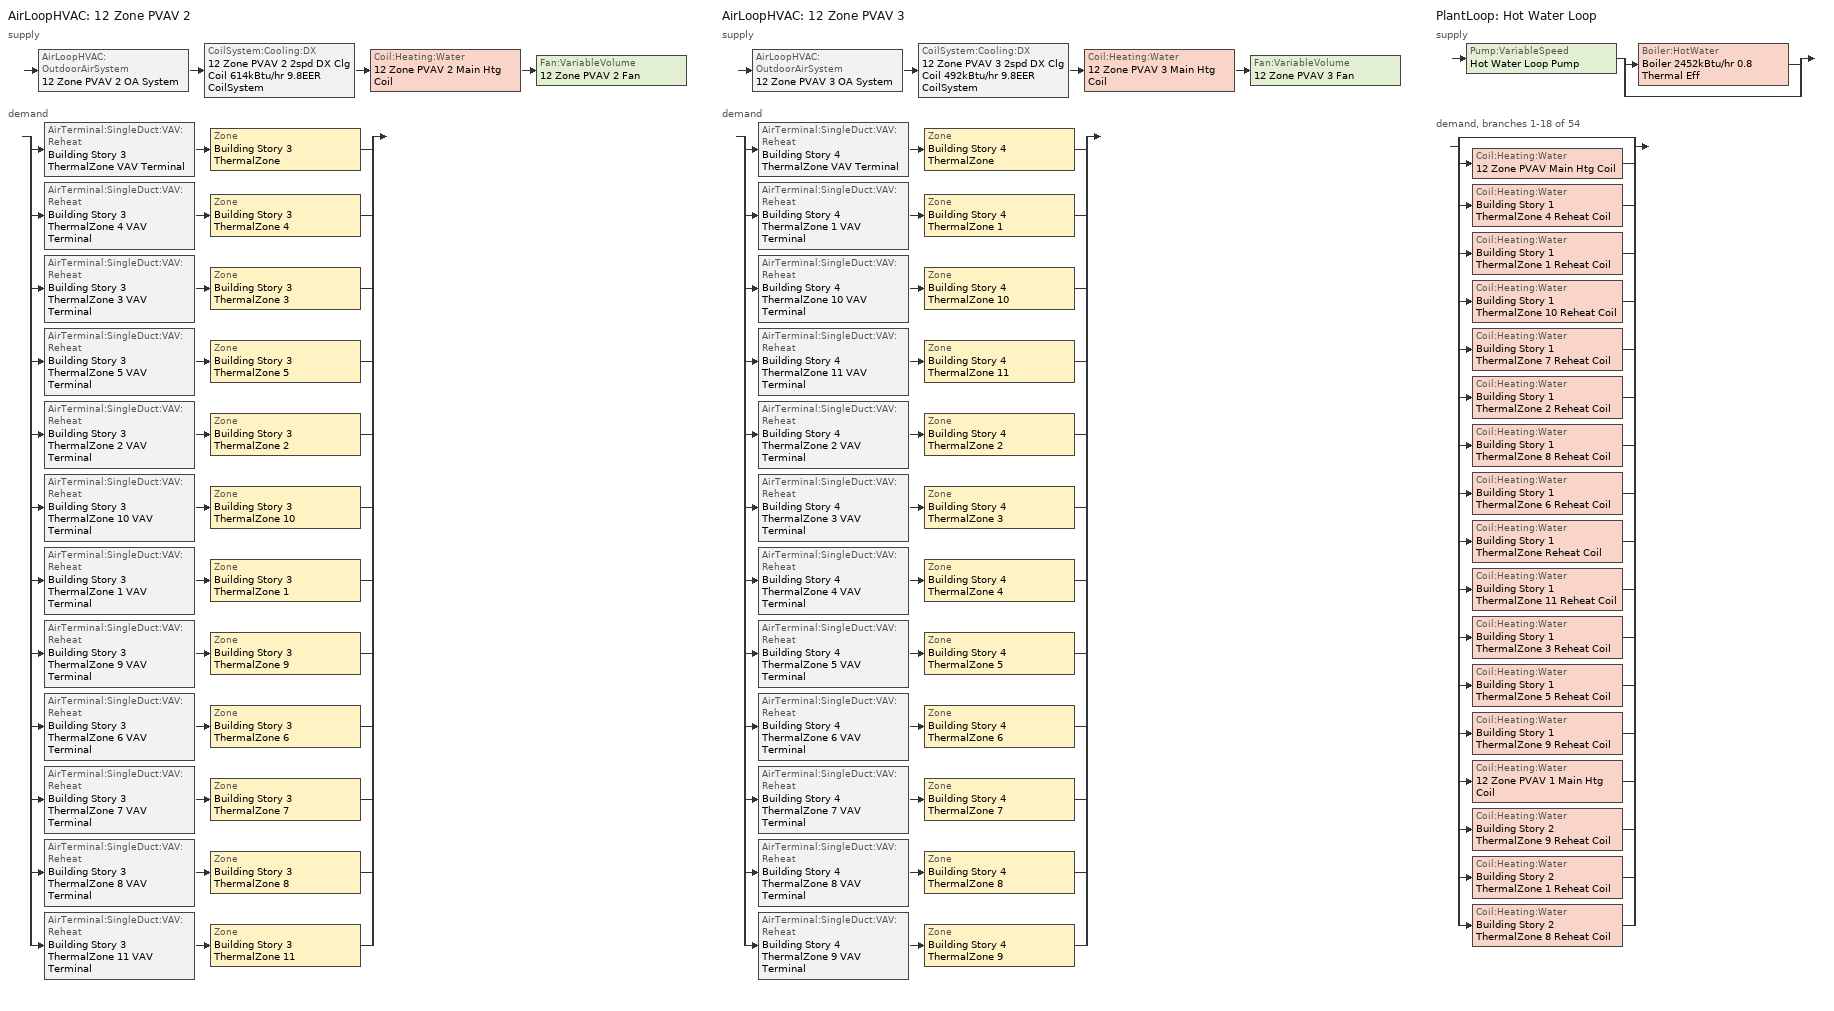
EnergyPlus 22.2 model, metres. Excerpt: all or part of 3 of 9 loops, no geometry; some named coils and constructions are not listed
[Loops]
AirLoopHVAC '12 Zone PVAV 2'
 supply: AirLoopHVAC:OutdoorAirSystem '12 Zone PVAV 2 OA System' > CoilSystem:Cooling:DX '12 Zone PVAV 2 2spd DX Clg Coil 614kBtu/hr 9.8EER CoilSystem' > Coil:Heating:Water '12 Zone PVAV 2 Main Htg Coil' > Fan:VariableVolume '12 Zone PVAV 2 Fan'
 demand: split
  | AirTerminal:SingleDuct:VAV:Reheat 'Building Story 3 ThermalZone VAV Terminal' > Zone 'Building Story 3 ThermalZone'
  | AirTerminal:SingleDuct:VAV:Reheat 'Building Story 3 ThermalZone 4 VAV Terminal' > Zone 'Building Story 3 ThermalZone 4'
  | AirTerminal:SingleDuct:VAV:Reheat 'Building Story 3 ThermalZone 3 VAV Terminal' > Zone 'Building Story 3 ThermalZone 3'
  | AirTerminal:SingleDuct:VAV:Reheat 'Building Story 3 ThermalZone 5 VAV Terminal' > Zone 'Building Story 3 ThermalZone 5'
  | AirTerminal:SingleDuct:VAV:Reheat 'Building Story 3 ThermalZone 2 VAV Terminal' > Zone 'Building Story 3 ThermalZone 2'
  | AirTerminal:SingleDuct:VAV:Reheat 'Building Story 3 ThermalZone 10 VAV Terminal' > Zone 'Building Story 3 ThermalZone 10'
  | AirTerminal:SingleDuct:VAV:Reheat 'Building Story 3 ThermalZone 1 VAV Terminal' > Zone 'Building Story 3 ThermalZone 1'
  | AirTerminal:SingleDuct:VAV:Reheat 'Building Story 3 ThermalZone 9 VAV Terminal' > Zone 'Building Story 3 ThermalZone 9'
  | AirTerminal:SingleDuct:VAV:Reheat 'Building Story 3 ThermalZone 6 VAV Terminal' > Zone 'Building Story 3 ThermalZone 6'
  | AirTerminal:SingleDuct:VAV:Reheat 'Building Story 3 ThermalZone 7 VAV Terminal' > Zone 'Building Story 3 ThermalZone 7'
  | AirTerminal:SingleDuct:VAV:Reheat 'Building Story 3 ThermalZone 8 VAV Terminal' > Zone 'Building Story 3 ThermalZone 8'
  | AirTerminal:SingleDuct:VAV:Reheat 'Building Story 3 ThermalZone 11 VAV Terminal' > Zone 'Building Story 3 ThermalZone 11'
AirLoopHVAC '12 Zone PVAV 3'
 supply: AirLoopHVAC:OutdoorAirSystem '12 Zone PVAV 3 OA System' > CoilSystem:Cooling:DX '12 Zone PVAV 3 2spd DX Clg Coil 492kBtu/hr 9.8EER CoilSystem' > Coil:Heating:Water '12 Zone PVAV 3 Main Htg Coil' > Fan:VariableVolume '12 Zone PVAV 3 Fan'
 demand: split
  | AirTerminal:SingleDuct:VAV:Reheat 'Building Story 4 ThermalZone VAV Terminal' > Zone 'Building Story 4 ThermalZone'
  | AirTerminal:SingleDuct:VAV:Reheat 'Building Story 4 ThermalZone 1 VAV Terminal' > Zone 'Building Story 4 ThermalZone 1'
  | AirTerminal:SingleDuct:VAV:Reheat 'Building Story 4 ThermalZone 10 VAV Terminal' > Zone 'Building Story 4 ThermalZone 10'
  | AirTerminal:SingleDuct:VAV:Reheat 'Building Story 4 ThermalZone 11 VAV Terminal' > Zone 'Building Story 4 ThermalZone 11'
  | AirTerminal:SingleDuct:VAV:Reheat 'Building Story 4 ThermalZone 2 VAV Terminal' > Zone 'Building Story 4 ThermalZone 2'
  | AirTerminal:SingleDuct:VAV:Reheat 'Building Story 4 ThermalZone 3 VAV Terminal' > Zone 'Building Story 4 ThermalZone 3'
  | AirTerminal:SingleDuct:VAV:Reheat 'Building Story 4 ThermalZone 4 VAV Terminal' > Zone 'Building Story 4 ThermalZone 4'
  | AirTerminal:SingleDuct:VAV:Reheat 'Building Story 4 ThermalZone 5 VAV Terminal' > Zone 'Building Story 4 ThermalZone 5'
  | AirTerminal:SingleDuct:VAV:Reheat 'Building Story 4 ThermalZone 6 VAV Terminal' > Zone 'Building Story 4 ThermalZone 6'
  | AirTerminal:SingleDuct:VAV:Reheat 'Building Story 4 ThermalZone 7 VAV Terminal' > Zone 'Building Story 4 ThermalZone 7'
  | AirTerminal:SingleDuct:VAV:Reheat 'Building Story 4 ThermalZone 8 VAV Terminal' > Zone 'Building Story 4 ThermalZone 8'
  | AirTerminal:SingleDuct:VAV:Reheat 'Building Story 4 ThermalZone 9 VAV Terminal' > Zone 'Building Story 4 ThermalZone 9'
PlantLoop 'Hot Water Loop'
 supply: Pump:VariableSpeed 'Hot Water Loop Pump' > split
  | Boiler:HotWater 'Boiler 2452kBtu/hr 0.8 Thermal Eff'
  | bypass
 demand, branches 1-18 of 54: split
  | bypass
  | Coil:Heating:Water '12 Zone PVAV Main Htg Coil'
  | Coil:Heating:Water 'Building Story 1 ThermalZone 4 Reheat Coil'
  | Coil:Heating:Water 'Building Story 1 ThermalZone 1 Reheat Coil'
  | Coil:Heating:Water 'Building Story 1 ThermalZone 10 Reheat Coil'
  | Coil:Heating:Water 'Building Story 1 ThermalZone 7 Reheat Coil'
  | Coil:Heating:Water 'Building Story 1 ThermalZone 2 Reheat Coil'
  | Coil:Heating:Water 'Building Story 1 ThermalZone 8 Reheat Coil'
  | Coil:Heating:Water 'Building Story 1 ThermalZone 6 Reheat Coil'
  | Coil:Heating:Water 'Building Story 1 ThermalZone Reheat Coil'
  | Coil:Heating:Water 'Building Story 1 ThermalZone 11 Reheat Coil'
  | Coil:Heating:Water 'Building Story 1 ThermalZone 3 Reheat Coil'
  | Coil:Heating:Water 'Building Story 1 ThermalZone 5 Reheat Coil'
  | Coil:Heating:Water 'Building Story 1 ThermalZone 9 Reheat Coil'
  | Coil:Heating:Water '12 Zone PVAV 1 Main Htg Coil'
  | Coil:Heating:Water 'Building Story 2 ThermalZone 9 Reheat Coil'
  | Coil:Heating:Water 'Building Story 2 ThermalZone 1 Reheat Coil'
  | Coil:Heating:Water 'Building Story 2 ThermalZone 8 Reheat Coil'
[InternalMass] Construction=InteriorFurnishings 1
Name | Zone or ZoneList | Space or SpaceList | Surface Area {m2}
Building Story 1 Space SecondarySchool Office A  - Story Ground Mass | Building Story 1 ThermalZone | Building Story 1 Space | 23.6513
Building Story 1 Space 1 SecondarySchool Office A  - Story Ground Mass | Building Story 1 ThermalZone 1 | Building Story 1 Space 1 | 0.726015
Building Story 1 Space 2 SecondarySchool Office A  - Story Ground Mass | Building Story 1 ThermalZone 2 | Building Story 1 Space 2 | 0.175226
Building Story 1 Space 6 SecondarySchool Office A  - Story Ground Mass | Building Story 1 ThermalZone 6 | Building Story 1 Space 6 | 0.456388
Building Story 1 Space 5 SecondarySchool Office A  - Story Ground Mass | Building Story 1 ThermalZone 5 | Building Story 1 Space 5 | 0.106888
Building Story 1 Space 4 SecondarySchool Office A  - Story Ground Mass | Building Story 1 ThermalZone 4 | Building Story 1 Space 4 | 0.449597
Building Story 1 Space 7 SecondarySchool Office A  - Story Ground Mass | Building Story 1 ThermalZone 7 | Building Story 1 Space 7 | 0.580457
Building Story 1 Space 8 SecondarySchool Office A  - Story Ground Mass | Building Story 1 ThermalZone 8 | Building Story 1 Space 8 | 0.282752
[ZoneControl:Thermostat] Temperature Difference Between Cutout And Setpoint {deltaC}=0
Name | Zone or ZoneList | Control Type Schedule | Control 1
Building Story 3 ThermalZone Thermostat | Building Story 3 ThermalZone | Building Story 3 ThermalZone Thermostat Schedule | Story Mid2 Blended Space Type Thermostat
Building Story 3 ThermalZone 1 Thermostat | Building Story 3 ThermalZone 1 | Building Story 3 ThermalZone 1 Thermostat Schedule | Story Mid2 Blended Space Type Thermostat 1
Building Story 3 ThermalZone 10 Thermostat | Building Story 3 ThermalZone 10 | Building Story 3 ThermalZone 10 Thermostat Schedule | Story Mid2 Blended Space Type Thermostat 2
Building Story 3 ThermalZone 11 Thermostat | Building Story 3 ThermalZone 11 | Building Story 3 ThermalZone 11 Thermostat Schedule | Story Mid2 Blended Space Type Thermostat 3
Building Story 3 ThermalZone 2 Thermostat | Building Story 3 ThermalZone 2 | Building Story 3 ThermalZone 2 Thermostat Schedule | Story Mid2 Blended Space Type Thermostat 4
Building Story 3 ThermalZone 3 Thermostat | Building Story 3 ThermalZone 3 | Building Story 3 ThermalZone 3 Thermostat Schedule | Story Mid2 Blended Space Type Thermostat 5
Building Story 3 ThermalZone 4 Thermostat | Building Story 3 ThermalZone 4 | Building Story 3 ThermalZone 4 Thermostat Schedule | Story Mid2 Blended Space Type Thermostat 6
Building Story 3 ThermalZone 5 Thermostat | Building Story 3 ThermalZone 5 | Building Story 3 ThermalZone 5 Thermostat Schedule | Story Mid2 Blended Space Type Thermostat 7
Building Story 3 ThermalZone 6 Thermostat | Building Story 3 ThermalZone 6 | Building Story 3 ThermalZone 6 Thermostat Schedule | Story Mid2 Blended Space Type Thermostat 8
Building Story 3 ThermalZone 7 Thermostat | Building Story 3 ThermalZone 7 | Building Story 3 ThermalZone 7 Thermostat Schedule | Story Mid2 Blended Space Type Thermostat 9
Building Story 3 ThermalZone 8 Thermostat | Building Story 3 ThermalZone 8 | Building Story 3 ThermalZone 8 Thermostat Schedule | Story Mid2 Blended Space Type Thermostat 10
Building Story 3 ThermalZone 9 Thermostat | Building Story 3 ThermalZone 9 | Building Story 3 ThermalZone 9 Thermostat Schedule | Story Mid2 Blended Space Type Thermostat 11
Building Story 4 ThermalZone Thermostat | Building Story 4 ThermalZone | Building Story 4 ThermalZone Thermostat Schedule | Story Top Blended Space Type Thermostat
Building Story 4 ThermalZone 1 Thermostat | Building Story 4 ThermalZone 1 | Building Story 4 ThermalZone 1 Thermostat Schedule | Story Top Blended Space Type Thermostat 1
Building Story 4 ThermalZone 10 Thermostat | Building Story 4 ThermalZone 10 | Building Story 4 ThermalZone 10 Thermostat Schedule | Story Top Blended Space Type Thermostat 2
Building Story 4 ThermalZone 11 Thermostat | Building Story 4 ThermalZone 11 | Building Story 4 ThermalZone 11 Thermostat Schedule | Story Top Blended Space Type Thermostat 3
Building Story 4 ThermalZone 2 Thermostat | Building Story 4 ThermalZone 2 | Building Story 4 ThermalZone 2 Thermostat Schedule | Story Top Blended Space Type Thermostat 4
Building Story 4 ThermalZone 3 Thermostat | Building Story 4 ThermalZone 3 | Building Story 4 ThermalZone 3 Thermostat Schedule | Story Top Blended Space Type Thermostat 5
Building Story 4 ThermalZone 4 Thermostat | Building Story 4 ThermalZone 4 | Building Story 4 ThermalZone 4 Thermostat Schedule | Story Top Blended Space Type Thermostat 6
Building Story 4 ThermalZone 5 Thermostat | Building Story 4 ThermalZone 5 | Building Story 4 ThermalZone 5 Thermostat Schedule | Story Top Blended Space Type Thermostat 7
Building Story 4 ThermalZone 6 Thermostat | Building Story 4 ThermalZone 6 | Building Story 4 ThermalZone 6 Thermostat Schedule | Story Top Blended Space Type Thermostat 8
Building Story 4 ThermalZone 7 Thermostat | Building Story 4 ThermalZone 7 | Building Story 4 ThermalZone 7 Thermostat Schedule | Story Top Blended Space Type Thermostat 9
Building Story 4 ThermalZone 8 Thermostat | Building Story 4 ThermalZone 8 | Building Story 4 ThermalZone 8 Thermostat Schedule | Story Top Blended Space Type Thermostat 10
Building Story 4 ThermalZone 9 Thermostat | Building Story 4 ThermalZone 9 | Building Story 4 ThermalZone 9 Thermostat Schedule | Story Top Blended Space Type Thermostat 11
[ThermostatSetpoint:DualSetpoint] Heating Setpoint Temperature Schedule=OfficeLarge HTGSETP_SCH_YES_OPTIMUM; Cooling Setpoint Temperature Schedule=OfficeLarge CLGSETP_SCH_NO_SETBACK
Story Mid2 Blended Space Type Thermostat; Story Mid2 Blended Space Type Thermostat 1; Story Mid2 Blended Space Type Thermostat 2; Story Mid2 Blended Space Type Thermostat 3; Story Mid2 Blended Space Type Thermostat 4; Story Mid2 Blended Space Type Thermostat 5; Story Mid2 Blended Space Type Thermostat 6; Story Mid2 Blended Space Type Thermostat 7; Story Mid2 Blended Space Type Thermostat 8; Story Mid2 Blended Space Type Thermostat 9; Story Mid2 Blended Space Type Thermostat 10; Story Mid2 Blended Space Type Thermostat 11; Story Top Blended Space Type Thermostat; Story Top Blended Space Type Thermostat 1; Story Top Blended Space Type Thermostat 2; Story Top Blended Space Type Thermostat 3; Story Top Blended Space Type Thermostat 4; Story Top Blended Space Type Thermostat 5; Story Top Blended Space Type Thermostat 6; Story Top Blended Space Type Thermostat 7; Story Top Blended Space Type Thermostat 8; Story Top Blended Space Type Thermostat 9; Story Top Blended Space Type Thermostat 10; Story Top Blended Space Type Thermostat 11
[AirTerminal:SingleDuct:VAV:Reheat] Availability Schedule=Always On Discrete; Maximum Air Flow Rate {m3/s}=Autosize; Zone Minimum Air Flow Input Method=Constant; Fixed Minimum Air Flow Rate {m3/s}=0; Maximum Hot Water or Steam Flow Rate {m3/s}=Autosize; Minimum Hot Water or Steam Flow Rate {m3/s}=0; Convergence Tolerance=0.001; Damper Heating Action=ReverseWithLimits; Maximum Flow per Zone Floor Area During Reheat {m3/s-m2}=Autocalculate; Maximum Flow Fraction During Reheat=Autocalculate; Maximum Reheat Air Temperature {C}=50
Name | Constant Minimum Air Flow Fraction | Reheat Coil
Building Story 3 ThermalZone VAV Terminal | 0.473727 | Building Story 3 ThermalZone Reheat Coil
Building Story 3 ThermalZone 1 VAV Terminal | 0.473727 | Building Story 3 ThermalZone 1 Reheat Coil
Building Story 3 ThermalZone 10 VAV Terminal | 0.473727 | Building Story 3 ThermalZone 10 Reheat Coil
Building Story 3 ThermalZone 11 VAV Terminal | 0.473727 | Building Story 3 ThermalZone 11 Reheat Coil
Building Story 3 ThermalZone 2 VAV Terminal | 0.473727 | Building Story 3 ThermalZone 2 Reheat Coil
Building Story 3 ThermalZone 3 VAV Terminal | 0.473727 | Building Story 3 ThermalZone 3 Reheat Coil
Building Story 3 ThermalZone 4 VAV Terminal | 0.473727 | Building Story 3 ThermalZone 4 Reheat Coil
Building Story 3 ThermalZone 5 VAV Terminal | 0.473727 | Building Story 3 ThermalZone 5 Reheat Coil
Building Story 3 ThermalZone 6 VAV Terminal | 0.473727 | Building Story 3 ThermalZone 6 Reheat Coil
Building Story 3 ThermalZone 7 VAV Terminal | 0.473727 | Building Story 3 ThermalZone 7 Reheat Coil
Building Story 3 ThermalZone 8 VAV Terminal | 0.473727 | Building Story 3 ThermalZone 8 Reheat Coil
Building Story 3 ThermalZone 9 VAV Terminal | 0.473727 | Building Story 3 ThermalZone 9 Reheat Coil
Building Story 4 ThermalZone VAV Terminal | 0.233795 | Building Story 4 ThermalZone Reheat Coil
Building Story 4 ThermalZone 1 VAV Terminal | 0.233795 | Building Story 4 ThermalZone 1 Reheat Coil
Building Story 4 ThermalZone 10 VAV Terminal | 0.233795 | Building Story 4 ThermalZone 10 Reheat Coil
Building Story 4 ThermalZone 11 VAV Terminal | 0.233795 | Building Story 4 ThermalZone 11 Reheat Coil
Building Story 4 ThermalZone 2 VAV Terminal | 0.233795 | Building Story 4 ThermalZone 2 Reheat Coil
Building Story 4 ThermalZone 3 VAV Terminal | 0.233795 | Building Story 4 ThermalZone 3 Reheat Coil
Building Story 4 ThermalZone 4 VAV Terminal | 0.233795 | Building Story 4 ThermalZone 4 Reheat Coil
Building Story 4 ThermalZone 5 VAV Terminal | 0.233795 | Building Story 4 ThermalZone 5 Reheat Coil
Building Story 4 ThermalZone 6 VAV Terminal | 0.233795 | Building Story 4 ThermalZone 6 Reheat Coil
Building Story 4 ThermalZone 7 VAV Terminal | 0.233795 | Building Story 4 ThermalZone 7 Reheat Coil
Building Story 4 ThermalZone 8 VAV Terminal | 0.233795 | Building Story 4 ThermalZone 8 Reheat Coil
Building Story 4 ThermalZone 9 VAV Terminal | 0.233795 | Building Story 4 ThermalZone 9 Reheat Coil
[Coil:Heating:Water] Availability Schedule=Always On Discrete; U-Factor Times Area Value {W/K}=Autosize; Maximum Water Flow Rate {m3/s}=Autosize; Performance Input Method=UFactorTimesAreaAndDesignWaterFlowRate; Rated Capacity {W}=Autosize; Rated Inlet Water Temperature {C}=82.2222; Rated Outlet Water Temperature {C}=71.1111; Rated Ratio for Air and Water Convection=0.5
Name | Rated Inlet Air Temperature {C} | Rated Outlet Air Temperature {C}
Building Story 1 ThermalZone Reheat Coil; Building Story 1 ThermalZone 1 Reheat Coil; Building Story 1 ThermalZone 10 Reheat Coil; Building Story 1 ThermalZone 11 Reheat Coil; Building Story 1 ThermalZone 2 Reheat Coil; Building Story 1 ThermalZone 3 Reheat Coil; Building Story 1 ThermalZone 4 Reheat Coil; Building Story 1 ThermalZone 5 Reheat Coil; Building Story 1 ThermalZone 6 Reheat Coil; Building Story 1 ThermalZone 7 Reheat Coil; Building Story 1 ThermalZone 8 Reheat Coil; Building Story 1 ThermalZone 9 Reheat Coil; Building Story 2 ThermalZone 1 Reheat Coil; Building Story 2 ThermalZone 8 Reheat Coil; Building Story 2 ThermalZone 9 Reheat Coil | 12.7778 | 50
12 Zone PVAV 2 Main Htg Coil; 12 Zone PVAV 3 Main Htg Coil | 7.22222 | 12.7778
[Zone equipment]
Building Story 3 ThermalZone: Building Story 3 ThermalZone VAV Terminal
Building Story 3 ThermalZone 1: Building Story 3 ThermalZone 1 VAV Terminal
Building Story 3 ThermalZone 10: Building Story 3 ThermalZone 10 VAV Terminal
Building Story 3 ThermalZone 11: Building Story 3 ThermalZone 11 VAV Terminal
Building Story 3 ThermalZone 2: Building Story 3 ThermalZone 2 VAV Terminal
Building Story 3 ThermalZone 3: Building Story 3 ThermalZone 3 VAV Terminal
Building Story 3 ThermalZone 4: Building Story 3 ThermalZone 4 VAV Terminal
Building Story 3 ThermalZone 5: Building Story 3 ThermalZone 5 VAV Terminal
Building Story 3 ThermalZone 6: Building Story 3 ThermalZone 6 VAV Terminal
Building Story 3 ThermalZone 7: Building Story 3 ThermalZone 7 VAV Terminal
Building Story 3 ThermalZone 8: Building Story 3 ThermalZone 8 VAV Terminal
Building Story 3 ThermalZone 9: Building Story 3 ThermalZone 9 VAV Terminal
Building Story 4 ThermalZone: Building Story 4 ThermalZone VAV Terminal
Building Story 4 ThermalZone 1: Building Story 4 ThermalZone 1 VAV Terminal
Building Story 4 ThermalZone 10: Building Story 4 ThermalZone 10 VAV Terminal
Building Story 4 ThermalZone 11: Building Story 4 ThermalZone 11 VAV Terminal
Building Story 4 ThermalZone 2: Building Story 4 ThermalZone 2 VAV Terminal
Building Story 4 ThermalZone 3: Building Story 4 ThermalZone 3 VAV Terminal
Building Story 4 ThermalZone 4: Building Story 4 ThermalZone 4 VAV Terminal
Building Story 4 ThermalZone 5: Building Story 4 ThermalZone 5 VAV Terminal
Building Story 4 ThermalZone 6: Building Story 4 ThermalZone 6 VAV Terminal
Building Story 4 ThermalZone 7: Building Story 4 ThermalZone 7 VAV Terminal
Building Story 4 ThermalZone 8: Building Story 4 ThermalZone 8 VAV Terminal
Building Story 4 ThermalZone 9: Building Story 4 ThermalZone 9 VAV Terminal
[Sizing:Zone] Zone Cooling Design Supply Air Temperature Input Method=SupplyAirTemperature; Zone Cooling Design Supply Air Temperature {C}=12.7778; Zone Cooling Design Supply Air Temperature Difference {deltaC}=11.11; Zone Heating Design Supply Air Temperature Input Method=SupplyAirTemperature; Zone Heating Design Supply Air Temperature {C}=50; Zone Heating Design Supply Air Temperature Difference {deltaC}=11.11; Zone Cooling Design Supply Air Humidity Ratio {kgWater/kgDryAir}=0.0085; Zone Heating Design Supply Air Humidity Ratio {kgWater/kgDryAir}=0.008; Cooling Design Air Flow Method=DesignDay; Cooling Design Air Flow Rate {m3/s}=0; Cooling Minimum Air Flow per Zone Floor Area {m3/s-m2}=0.000762; Cooling Minimum Air Flow {m3/s}=0; Cooling Minimum Air Flow Fraction=0; Heating Design Air Flow Method=DesignDay; Heating Design Air Flow Rate {m3/s}=0; Heating Maximum Air Flow per Zone Floor Area {m3/s-m2}=0.002032; Heating Maximum Air Flow {m3/s}=0.141576; Heating Maximum Air Flow Fraction=0.3; Account for Dedicated Outdoor Air System=No; Zone Load Sizing Method=Sensible Load Only No Latent Load; Zone Latent Cooling Design Supply Air Humidity Ratio Input Method=HumidityRatioDifference; Zone Cooling Design Supply Air Humidity Ratio Difference {kgWater/kgDryAir}=0.005; Zone Latent Heating Design Supply Air Humidity Ratio Input Method=HumidityRatioDifference; Zone Humidification Design Supply Air Humidity Ratio Difference {kgWater/kgDryAir}=0.005
Name | Design Specification Outdoor Air Object | Design Specification Zone Air Distribution Object
Building Story 3 ThermalZone | Building Story 3 ThermalZone DSOA Space List | Building Story 3 ThermalZone Design Spec Zone Air Dist
Building Story 3 ThermalZone 1 | Building Story 3 ThermalZone 1 DSOA Space List | Building Story 3 ThermalZone 1 Design Spec Zone Air Dist
Building Story 3 ThermalZone 10 | Building Story 3 ThermalZone 10 DSOA Space List | Building Story 3 ThermalZone 10 Design Spec Zone Air Dist
Building Story 3 ThermalZone 11 | Building Story 3 ThermalZone 11 DSOA Space List | Building Story 3 ThermalZone 11 Design Spec Zone Air Dist
Building Story 3 ThermalZone 2 | Building Story 3 ThermalZone 2 DSOA Space List | Building Story 3 ThermalZone 2 Design Spec Zone Air Dist
Building Story 3 ThermalZone 3 | Building Story 3 ThermalZone 3 DSOA Space List | Building Story 3 ThermalZone 3 Design Spec Zone Air Dist
Building Story 3 ThermalZone 4 | Building Story 3 ThermalZone 4 DSOA Space List | Building Story 3 ThermalZone 4 Design Spec Zone Air Dist
Building Story 3 ThermalZone 5 | Building Story 3 ThermalZone 5 DSOA Space List | Building Story 3 ThermalZone 5 Design Spec Zone Air Dist
Building Story 3 ThermalZone 6 | Building Story 3 ThermalZone 6 DSOA Space List | Building Story 3 ThermalZone 6 Design Spec Zone Air Dist
Building Story 3 ThermalZone 7 | Building Story 3 ThermalZone 7 DSOA Space List | Building Story 3 ThermalZone 7 Design Spec Zone Air Dist
Building Story 3 ThermalZone 8 | Building Story 3 ThermalZone 8 DSOA Space List | Building Story 3 ThermalZone 8 Design Spec Zone Air Dist
Building Story 3 ThermalZone 9 | Building Story 3 ThermalZone 9 DSOA Space List | Building Story 3 ThermalZone 9 Design Spec Zone Air Dist
Building Story 4 ThermalZone | Building Story 4 ThermalZone DSOA Space List | Building Story 4 ThermalZone Design Spec Zone Air Dist
Building Story 4 ThermalZone 1 | Building Story 4 ThermalZone 1 DSOA Space List | Building Story 4 ThermalZone 1 Design Spec Zone Air Dist
Building Story 4 ThermalZone 10 | Building Story 4 ThermalZone 10 DSOA Space List | Building Story 4 ThermalZone 10 Design Spec Zone Air Dist
Building Story 4 ThermalZone 11 | Building Story 4 ThermalZone 11 DSOA Space List | Building Story 4 ThermalZone 11 Design Spec Zone Air Dist
Building Story 4 ThermalZone 2 | Building Story 4 ThermalZone 2 DSOA Space List | Building Story 4 ThermalZone 2 Design Spec Zone Air Dist
Building Story 4 ThermalZone 3 | Building Story 4 ThermalZone 3 DSOA Space List | Building Story 4 ThermalZone 3 Design Spec Zone Air Dist
Building Story 4 ThermalZone 4 | Building Story 4 ThermalZone 4 DSOA Space List | Building Story 4 ThermalZone 4 Design Spec Zone Air Dist
Building Story 4 ThermalZone 5 | Building Story 4 ThermalZone 5 DSOA Space List | Building Story 4 ThermalZone 5 Design Spec Zone Air Dist
Building Story 4 ThermalZone 6 | Building Story 4 ThermalZone 6 DSOA Space List | Building Story 4 ThermalZone 6 Design Spec Zone Air Dist
Building Story 4 ThermalZone 7 | Building Story 4 ThermalZone 7 DSOA Space List | Building Story 4 ThermalZone 7 Design Spec Zone Air Dist
Building Story 4 ThermalZone 8 | Building Story 4 ThermalZone 8 DSOA Space List | Building Story 4 ThermalZone 8 Design Spec Zone Air Dist
Building Story 4 ThermalZone 9 | Building Story 4 ThermalZone 9 DSOA Space List | Building Story 4 ThermalZone 9 Design Spec Zone Air Dist
[DesignSpecification:ZoneAirDistribution] Minimum Zone Ventilation Efficiency=0.6
Building Story 3 ThermalZone Design Spec Zone Air Dist; Building Story 3 ThermalZone 1 Design Spec Zone Air Dist; Building Story 3 ThermalZone 10 Design Spec Zone Air Dist; Building Story 3 ThermalZone 11 Design Spec Zone Air Dist; Building Story 3 ThermalZone 2 Design Spec Zone Air Dist; Building Story 3 ThermalZone 3 Design Spec Zone Air Dist; Building Story 3 ThermalZone 4 Design Spec Zone Air Dist; Building Story 3 ThermalZone 5 Design Spec Zone Air Dist; Building Story 3 ThermalZone 6 Design Spec Zone Air Dist; Building Story 3 ThermalZone 7 Design Spec Zone Air Dist; Building Story 3 ThermalZone 8 Design Spec Zone Air Dist; Building Story 3 ThermalZone 9 Design Spec Zone Air Dist; Building Story 4 ThermalZone Design Spec Zone Air Dist; Building Story 4 ThermalZone 1 Design Spec Zone Air Dist; Building Story 4 ThermalZone 10 Design Spec Zone Air Dist; Building Story 4 ThermalZone 11 Design Spec Zone Air Dist; Building Story 4 ThermalZone 2 Design Spec Zone Air Dist; Building Story 4 ThermalZone 3 Design Spec Zone Air Dist; Building Story 4 ThermalZone 4 Design Spec Zone Air Dist; Building Story 4 ThermalZone 5 Design Spec Zone Air Dist; Building Story 4 ThermalZone 6 Design Spec Zone Air Dist; Building Story 4 ThermalZone 7 Design Spec Zone Air Dist; Building Story 4 ThermalZone 8 Design Spec Zone Air Dist; Building Story 4 ThermalZone 9 Design Spec Zone Air Dist
[Controller:MechanicalVentilation] Demand Controlled Ventilation=No; System Outdoor Air Method=Standard62.1VentilationRateProcedureWithLimit
Name | Availability Schedule | Zone or ZoneList Name 1 | Design Specification Outdoor Air Object Name 1 | Design Specification Zone Air Distribution Object Name 1 | Zone or ZoneList Name 2 | Design Specification Outdoor Air Object Name 2 | Design Specification Zone Air Distribution Object Name 2 | Zone or ZoneList Name 3 | Design Specification Outdoor Air Object Name 3 | Design Specification Zone Air Distribution Object Name 3 | Zone or ZoneList Name 4 | Design Specification Outdoor Air Object Name 4 | Design Specification Zone Air Distribution Object Name 4 | Zone or ZoneList Name 5 | Design Specification Outdoor Air Object Name 5 | Design Specification Zone Air Distribution Object Name 5 | Zone or ZoneList Name 6 | Design Specification Outdoor Air Object Name 6 | Design Specification Zone Air Distribution Object Name 6 | Zone or ZoneList Name 7 | Design Specification Outdoor Air Object Name 7 | Design Specification Zone Air Distribution Object Name 7 | Zone or ZoneList Name 8 | Design Specification Outdoor Air Object Name 8 | Design Specification Zone Air Distribution Object Name 8 | Zone or ZoneList Name 9 | Design Specification Outdoor Air Object Name 9 | Design Specification Zone Air Distribution Object Name 9 | Zone or ZoneList Name 10 | Design Specification Outdoor Air Object Name 10 | Design Specification Zone Air Distribution Object Name 10 | Zone or ZoneList Name 11 | Design Specification Outdoor Air Object Name 11 | Design Specification Zone Air Distribution Object Name 11 | Zone or ZoneList Name 12 | Design Specification Outdoor Air Object Name 12 | Design Specification Zone Air Distribution Object Name 12
12 Zone PVAV 2 Ventilation Controller | 12 Zone PVAV 2 Occ Sch | Building Story 3 ThermalZone | Blended OA 2 | Building Story 3 ThermalZone Design Spec Zone Air Dist | Building Story 3 ThermalZone 1 | Blended OA 2 | Building Story 3 ThermalZone 1 Design Spec Zone Air Dist | Building Story 3 ThermalZone 10 | Blended OA 2 | Building Story 3 ThermalZone 10 Design Spec Zone Air Dist | Building Story 3 ThermalZone 11 | Blended OA 2 | Building Story 3 ThermalZone 11 Design Spec Zone Air Dist | Building Story 3 ThermalZone 2 | Blended OA 2 | Building Story 3 ThermalZone 2 Design Spec Zone Air Dist | Building Story 3 ThermalZone 3 | Blended OA 2 | Building Story 3 ThermalZone 3 Design Spec Zone Air Dist | Building Story 3 ThermalZone 4 | Blended OA 2 | Building Story 3 ThermalZone 4 Design Spec Zone Air Dist | Building Story 3 ThermalZone 5 | Blended OA 2 | Building Story 3 ThermalZone 5 Design Spec Zone Air Dist | Building Story 3 ThermalZone 6 | Blended OA 2 | Building Story 3 ThermalZone 6 Design Spec Zone Air Dist | Building Story 3 ThermalZone 7 | Blended OA 2 | Building Story 3 ThermalZone 7 Design Spec Zone Air Dist | Building Story 3 ThermalZone 8 | Blended OA 2 | Building Story 3 ThermalZone 8 Design Spec Zone Air Dist | Building Story 3 ThermalZone 9 | Blended OA 2 | Building Story 3 ThermalZone 9 Design Spec Zone Air Dist
12 Zone PVAV 3 Ventilation Controller | 12 Zone PVAV 3 Occ Sch | Building Story 4 ThermalZone | Blended OA 3 | Building Story 4 ThermalZone Design Spec Zone Air Dist | Building Story 4 ThermalZone 1 | Blended OA 3 | Building Story 4 ThermalZone 1 Design Spec Zone Air Dist | Building Story 4 ThermalZone 10 | Blended OA 3 | Building Story 4 ThermalZone 10 Design Spec Zone Air Dist | Building Story 4 ThermalZone 11 | Blended OA 3 | Building Story 4 ThermalZone 11 Design Spec Zone Air Dist | Building Story 4 ThermalZone 2 | Blended OA 3 | Building Story 4 ThermalZone 2 Design Spec Zone Air Dist | Building Story 4 ThermalZone 3 | Blended OA 3 | Building Story 4 ThermalZone 3 Design Spec Zone Air Dist | Building Story 4 ThermalZone 4 | Blended OA 3 | Building Story 4 ThermalZone 4 Design Spec Zone Air Dist | Building Story 4 ThermalZone 5 | Blended OA 3 | Building Story 4 ThermalZone 5 Design Spec Zone Air Dist | Building Story 4 ThermalZone 6 | Blended OA 3 | Building Story 4 ThermalZone 6 Design Spec Zone Air Dist | Building Story 4 ThermalZone 7 | Blended OA 3 | Building Story 4 ThermalZone 7 Design Spec Zone Air Dist | Building Story 4 ThermalZone 8 | Blended OA 3 | Building Story 4 ThermalZone 8 Design Spec Zone Air Dist | Building Story 4 ThermalZone 9 | Blended OA 3 | Building Story 4 ThermalZone 9 Design Spec Zone Air Dist
[DesignSpecification:OutdoorAir] Outdoor Air Method=Sum; Outdoor Air Flow per Zone {m3/s}=0; Outdoor Air Flow Air Changes per Hour {1/hr}=0
Name | Outdoor Air Flow per Person {m3/s-person} | Outdoor Air Flow per Zone Floor Area {m3/s-m2}
Blended OA 2 | 0.00360981 | 0.000454684
Blended OA 3 | 0 | 0.0004318
[DesignSpecification:OutdoorAir:SpaceList]
Name | Space Name 1 | Space Design Specification Outdoor Air Object Name 1
Building Story 3 ThermalZone DSOA Space List | Building Story 3 Space | Blended OA 2
Building Story 3 ThermalZone 1 DSOA Space List | Building Story 3 Space 1 | Blended OA 2
Building Story 3 ThermalZone 10 DSOA Space List | Building Story 3 Space 10 | Blended OA 2
Building Story 3 ThermalZone 11 DSOA Space List | Building Story 3 Space 11 | Blended OA 2
Building Story 3 ThermalZone 2 DSOA Space List | Building Story 3 Space 2 | Blended OA 2
Building Story 3 ThermalZone 3 DSOA Space List | Building Story 3 Space 3 | Blended OA 2
Building Story 3 ThermalZone 4 DSOA Space List | Building Story 3 Space 4 | Blended OA 2
Building Story 3 ThermalZone 5 DSOA Space List | Building Story 3 Space 5 | Blended OA 2
Building Story 3 ThermalZone 6 DSOA Space List | Building Story 3 Space 6 | Blended OA 2
Building Story 3 ThermalZone 7 DSOA Space List | Building Story 3 Space 7 | Blended OA 2
Building Story 3 ThermalZone 8 DSOA Space List | Building Story 3 Space 8 | Blended OA 2
Building Story 3 ThermalZone 9 DSOA Space List | Building Story 3 Space 9 | Blended OA 2
Building Story 4 ThermalZone DSOA Space List | Building Story 4 Space | Blended OA 3
Building Story 4 ThermalZone 1 DSOA Space List | Building Story 4 Space 1 | Blended OA 3
Building Story 4 ThermalZone 10 DSOA Space List | Building Story 4 Space 10 | Blended OA 3
Building Story 4 ThermalZone 11 DSOA Space List | Building Story 4 Space 11 | Blended OA 3
Building Story 4 ThermalZone 2 DSOA Space List | Building Story 4 Space 2 | Blended OA 3
Building Story 4 ThermalZone 3 DSOA Space List | Building Story 4 Space 3 | Blended OA 3
Building Story 4 ThermalZone 4 DSOA Space List | Building Story 4 Space 4 | Blended OA 3
Building Story 4 ThermalZone 5 DSOA Space List | Building Story 4 Space 5 | Blended OA 3
Building Story 4 ThermalZone 6 DSOA Space List | Building Story 4 Space 6 | Blended OA 3
Building Story 4 ThermalZone 7 DSOA Space List | Building Story 4 Space 7 | Blended OA 3
Building Story 4 ThermalZone 8 DSOA Space List | Building Story 4 Space 8 | Blended OA 3
Building Story 4 ThermalZone 9 DSOA Space List | Building Story 4 Space 9 | Blended OA 3
[AirLoopHVAC] Design Supply Air Flow Rate {m3/s}=AutoSize; Design Return Air Flow Fraction of Supply Air Flow=1
12 Zone PVAV 2; 12 Zone PVAV 3
[Sizing:System] Type of Load to Size On=Sensible; Central Heating Maximum System Air Flow Ratio=0.3; Preheat Design Temperature {C}=7.22222; Preheat Design Humidity Ratio {kgWater/kgDryAir}=0.008; Precool Design Temperature {C}=12.7778; Precool Design Humidity Ratio {kgWater/kgDryAir}=0.008; Central Cooling Design Supply Air Temperature {C}=12.7778; Central Heating Design Supply Air Temperature {C}=12.7778; Type of Zone Sum to Use=Coincident; 100% Outdoor Air in Cooling=No; 100% Outdoor Air in Heating=No; Central Cooling Design Supply Air Humidity Ratio {kgWater/kgDryAir}=0.0085; Central Heating Design Supply Air Humidity Ratio {kgWater/kgDryAir}=0.008; Cooling Supply Air Flow Rate Method=DesignDay; Cooling Supply Air Flow Rate {m3/s}=0; Cooling Supply Air Flow Rate Per Floor Area {m3/s-m2}=0.00996765; Cooling Fraction of Autosized Cooling Supply Air Flow Rate=1; Cooling Supply Air Flow Rate Per Unit Cooling Capacity {m3/s-W}=3.94755e-05; Heating Supply Air Flow Rate Method=DesignDay; Heating Supply Air Flow Rate {m3/s}=0; Heating Supply Air Flow Rate Per Floor Area {m3/s-m2}=0.00996765; Heating Fraction of Autosized Heating Supply Air Flow Rate=1; Heating Fraction of Autosized Cooling Supply Air Flow Rate=1; Heating Supply Air Flow Rate Per Unit Heating Capacity {m3/s-W}=3.15882e-05; System Outdoor Air Method=ZoneSum; Zone Maximum Outdoor Air Fraction=1; Cooling Design Capacity Method=CoolingDesignCapacity; Cooling Design Capacity {W}=Autosize; Cooling Design Capacity Per Floor Area {W/m2}=234.7; Fraction of Autosized Cooling Design Capacity=1; Heating Design Capacity Method=HeatingDesignCapacity; Heating Design Capacity {W}=Autosize; Heating Design Capacity Per Floor Area {W/m2}=157; Fraction of Autosized Heating Design Capacity=1; Central Cooling Capacity Control Method=OnOff; Occupant Diversity=Autosize
Name | Design Outdoor Air Flow Rate {m3/s}
12 Zone PVAV 2 | 3.83245
12 Zone PVAV 3 | 1.80723
[Controller:WaterCoil] Control Variable=Temperature; Action=Normal; Actuator Variable=Flow; Controller Convergence Tolerance {deltaC}=0.0001; Maximum Actuated Flow {m3/s}=Autosize; Minimum Actuated Flow {m3/s}=0
12 Zone PVAV 2 Main Htg Coil Controller; 12 Zone PVAV 3 Main Htg Coil Controller
[Controller:OutdoorAir] Minimum Outdoor Air Flow Rate {m3/s}=0; Maximum Outdoor Air Flow Rate {m3/s}=Autosize; Economizer Control Type=DifferentialDryBulb; Economizer Control Action Type=ModulateFlow; Lockout Type=LockoutWithHeating; Minimum Limit Type=FixedMinimum; High Humidity Control=No; Control High Indoor Humidity Based on Outdoor Humidity Ratio=Yes; Heat Recovery Bypass Control Type=BypassWhenWithinEconomizerLimits
Name | Minimum Outdoor Air Schedule | Mechanical Ventilation Controller
Controller Outdoor Air 3 | 12 Zone PVAV 2 Occ Sch | 12 Zone PVAV 2 Ventilation Controller
Controller Outdoor Air 4 | 12 Zone PVAV 3 Occ Sch | 12 Zone PVAV 3 Ventilation Controller
[SetpointManager:MixedAir] Control Variable=Temperature
Name | Setpoint Node or NodeList
12 Zone PVAV 2 Mixed Air Node OS Default SPM | 12 Zone PVAV 2 Mixed Air Node
12 Zone PVAV 2 2spd DX Clg Coil Outlet Air Node OS Default SPM | 12 Zone PVAV 2 2spd DX Clg Coil Outlet Air Node
12 Zone PVAV 2 Main Htg Coil Outlet Air Node OS Default SPM | 12 Zone PVAV 2 Main Htg Coil Outlet Air Node
12 Zone PVAV 3 Mixed Air Node OS Default SPM | 12 Zone PVAV 3 Mixed Air Node
12 Zone PVAV 3 2spd DX Clg Coil Outlet Air Node OS Default SPM | 12 Zone PVAV 3 2spd DX Clg Coil Outlet Air Node
12 Zone PVAV 3 Main Htg Coil Outlet Air Node OS Default SPM | 12 Zone PVAV 3 Main Htg Coil Outlet Air Node
[CoilSystem:Cooling:DX] Availability Schedule=Always On Discrete
Name | Cooling Coil
12 Zone PVAV 2 2spd DX Clg Coil 614kBtu/hr 9.8EER CoilSystem | 12 Zone PVAV 2 2spd DX Clg Coil 614kBtu/hr 9.8EER
12 Zone PVAV 3 2spd DX Clg Coil 492kBtu/hr 9.8EER CoilSystem | 12 Zone PVAV 3 2spd DX Clg Coil 492kBtu/hr 9.8EER
[Coil:Cooling:DX:TwoSpeed] Availability Schedule=Always On Discrete; High Speed Gross Rated Total Cooling Capacity {W}=Autosize; High Speed Rated Sensible Heat Ratio=Autosize; High Speed Gross Rated Cooling COP {W/W}=3.39929; High Speed Rated Air Flow Rate {m3/s}=Autosize; Unit Internal Static Air Pressure {Pa}=773.3; Total Cooling Capacity Function of Temperature Curve=PSZ-AC_Unitary_PackagecoolCapFT; Total Cooling Capacity Function of Flow Fraction Curve=PSZ-AC_Unitary_PackagecoolFFF; Energy Input Ratio Function of Temperature Curve=PSZ-AC DX Unitary Package EIRFT; Energy Input Ratio Function of Flow Fraction Curve=PSZ-AC_Unitary_PackagecoolEIRFFF; Part Load Fraction Correlation Curve=PSZ-AC_Unitary_PackagecoolPLR; Low Speed Gross Rated Total Cooling Capacity {W}=Autosize; Low Speed Gross Rated Sensible Heat Ratio=0.69; Low Speed Gross Rated Cooling COP {W/W}=3.39929; Low Speed Rated Air Flow Rate {m3/s}=Autosize; Low Speed Total Cooling Capacity Function of Temperature Curve=PSZ-AC_Unitary_PackagecoolCapFT; Low Speed Energy Input Ratio Function of Temperature Curve=PSZ-AC DX Unitary Package EIRFT; Condenser Type=AirCooled; Minimum Outdoor Dry-Bulb Temperature for Compressor Operation {C}=-25; High Speed Evaporative Condenser Effectiveness=0.9; High Speed Evaporative Condenser Air Flow Rate {m3/s}=Autosize; High Speed Evaporative Condenser Pump Rated Power Consumption {W}=Autosize; Low Speed Evaporative Condenser Effectiveness=0.9; Low Speed Evaporative Condenser Air Flow Rate {m3/s}=Autosize; Low Speed Evaporative Condenser Pump Rated Power Consumption {W}=Autosize; Basin Heater Capacity {W/K}=0; Basin Heater Setpoint Temperature {C}=2
12 Zone PVAV 2 2spd DX Clg Coil 614kBtu/hr 9.8EER; 12 Zone PVAV 3 2spd DX Clg Coil 492kBtu/hr 9.8EER
[Fan:VariableVolume] Fan Total Efficiency=0.6084; Pressure Rise {Pa}=1389.92; Maximum Flow Rate {m3/s}=AutoSize; Fan Power Minimum Flow Rate Input Method=Fraction; Fan Power Minimum Flow Fraction=0.25; Fan Power Minimum Air Flow Rate {m3/s}=0; Motor Efficiency=0.936; Motor In Airstream Fraction=1; Fan Power Coefficient 1=0.04076; Fan Power Coefficient 2=0.0881; Fan Power Coefficient 3=-0.0729; Fan Power Coefficient 4=0.9437; Fan Power Coefficient 5=0
Name | Availability Schedule
12 Zone PVAV 2 Fan | 12 Zone PVAV 2 Occ Sch
12 Zone PVAV 3 Fan | 12 Zone PVAV 3 Occ Sch
[SetpointManager:Warmest] Control Variable=Temperature; Minimum Setpoint Temperature {C}=12.7778; Maximum Setpoint Temperature {C}=15.5556; Strategy=MaximumTemperature
Name | HVAC Air Loop | Setpoint Node or NodeList
12 Zone PVAV 2 SAT Warmest Reset | 12 Zone PVAV 2 | 12 Zone PVAV 2 Supply Outlet Node
12 Zone PVAV 3 SAT Warmest Reset | 12 Zone PVAV 3 | 12 Zone PVAV 3 Supply Outlet Node
[PlantLoop]
Hot Water Loop: Fluid Type=Water; Plant Equipment Operation Scheme=Hot Water Loop Operation Schemes; Maximum Loop Temperature {C}=100; Minimum Loop Temperature {C}=10; Maximum Loop Flow Rate {m3/s}=Autosize; Minimum Loop Flow Rate {m3/s}=0; Plant Loop Volume {m3}=Autocalculate; Load Distribution Scheme=Optimal; Plant Loop Demand Calculation Scheme=SingleSetpoint; Common Pipe Simulation=None
[Sizing:Plant]
Hot Water Loop: Loop Type=Heating; Design Loop Exit Temperature {C}=82.2222; Loop Design Temperature Difference {deltaC}=11.1111; Sizing Option=NonCoincident; Zone Timesteps in Averaging Window=1; Coincident Sizing Factor Mode=None
[Pump:VariableSpeed]
Hot Water Loop Pump: Design Maximum Flow Rate {m3/s}=Autosize; Design Pump Head {Pa}=179344; Design Power Consumption {W}=Autosize; Motor Efficiency=0.895; Fraction of Motor Inefficiencies to Fluid Stream=0; Coefficient 1 of the Part Load Performance Curve=0; Coefficient 2 of the Part Load Performance Curve=3.2485; Coefficient 3 of the Part Load Performance Curve=-4.7443; Coefficient 4 of the Part Load Performance Curve=2.5294; Design Minimum Flow Rate {m3/s}=0; Pump Control Type=Intermittent; Skin Loss Radiative Fraction=0.5; Design Power Sizing Method=PowerPerFlowPerPressure; Design Electric Power per Unit Flow Rate {W/(m3/s)}=348701.1; Design Shaft Power per Unit Flow Rate per Unit Head {W/((m3/s)-Pa)}=1.28205; Design Minimum Flow Rate Fraction=0
[Boiler:HotWater]
Boiler 2452kBtu/hr 0.8 Thermal Eff: Fuel Type=NaturalGas; Nominal Capacity {W}=Autosize; Nominal Thermal Efficiency=0.8; Efficiency Curve Temperature Evaluation Variable=LeavingBoiler; Normalized Boiler Efficiency Curve=Boiler with Minimum Turndown; Design Water Flow Rate {m3/s}=Autosize; Minimum Part Load Ratio=0; Maximum Part Load Ratio=1.2; Optimum Part Load Ratio=1; Water Outlet Upper Temperature Limit {C}=95; Boiler Flow Mode=LeavingSetpointModulated; Parasitic Electric Load {W}=0; Sizing Factor=1
[SetpointManager:Scheduled]
Hot Water Loop Setpoint Manager: Control Variable=Temperature; Schedule=Hot Water Loop Temp - 180F; Setpoint Node or NodeList=Hot Water Loop Supply Outlet Node
[PlantEquipmentOperationSchemes]
Hot Water Loop Operation Schemes: Control Scheme Object Type 1=PlantEquipmentOperation:HeatingLoad; Control Scheme Name 1=Hot Water Loop Heating Operation Scheme; Control Scheme Schedule Name 1=Always On Discrete
[PlantEquipmentOperation:HeatingLoad]
Hot Water Loop Heating Operation Scheme: Load Range Lower Limit 1 {W}=0; Load Range Upper Limit 1 {W}=1000000000; Range Equipment List Name 1=Hot Water Loop Heating Equipment List
[PlantEquipmentList]
Hot Water Loop Heating Equipment List: Boiler:HotWater, Boiler 2452kBtu/hr 0.8 Thermal Eff
[Schedule:Day:Interval]
OfficeLarge HTGSETP_SCH_YES_OPTIMUM Wkdy Day: No, 04:00, 15.6, 05:00, 17.8, 06:00, 20, 22:00, 21, 24:00, 15.6
OfficeLarge HTGSETP_SCH_YES_OPTIMUM Sat Day: No, 04:00, 15.6, 05:00, 17.8, 06:00, 20, 17:00, 21, 24:00, 15.6
OfficeLarge HTGSETP_SCH_YES_OPTIMUM Default; OfficeLarge HTGSETP_SCH_YES_OPTIMUM Summer Design Day: No, 24:00, 15.6
OfficeLarge HTGSETP_SCH_YES_OPTIMUM Winter Design Day: No, 05:00, 15.6, 06:00, 17.6, 07:00, 19.6, 22:00, 21, 24:00, 15.6
OfficeLarge CLGSETP_SCH_NO_SETBACK Default|WntrDsn|Sat|Wkdy Day; OfficeLarge CLGSETP_SCH_NO_SETBACK Default; OfficeLarge CLGSETP_SCH_NO_SETBACK Winter Design Day: No, 24:00, 24
OfficeLarge CLGSETP_SCH_NO_SETBACK Summer Design Day: No, 05:00, 26.7, 06:00, 25.7, 07:00, 25, 22:00, 24, 24:00, 26.7
12 Zone PVAV 2 Occ Sch Default: No, 08:00, 0, 18:00, 1, 24:00, 0
12 Zone PVAV 2 Occ Sch Sunday; 12 Zone PVAV 3 Occ Sch Sunday: No, 24:00, 0
12 Zone PVAV 2 Occ Sch Summer Design Day; 12 Zone PVAV 2 Occ Sch Winter Design Day; 12 Zone PVAV 3 Occ Sch Summer Design Day; 12 Zone PVAV 3 Occ Sch Winter Design Day: No, 24:00, 1
12 Zone PVAV 3 Occ Sch Default: No, 07:00, 0, 18:00, 1, 24:00, 0
12 Zone PVAV 3 Occ Sch Saturday: No, 08:00, 0, 12:00, 1, 24:00, 0
Hot Water Loop Temp - 180F Default: No, 24:00, 82.2222
[Schedule:Week:Daily]
OfficeLarge HTGSETP_SCH_YES_OPTIMUM Week Rule - Jan1-Jan3: OfficeLarge HTGSETP_SCH_YES_OPTIMUM Wkdy Day, OfficeLarge HTGSETP_SCH_YES_OPTIMUM Wkdy Day, OfficeLarge HTGSETP_SCH_YES_OPTIMUM Wkdy Day, OfficeLarge HTGSETP_SCH_YES_OPTIMUM Wkdy Day, OfficeLarge HTGSETP_SCH_YES_OPTIMUM Wkdy Day, OfficeLarge HTGSETP_SCH_YES_OPTIMUM Wkdy Day, OfficeLarge HTGSETP_SCH_YES_OPTIMUM Sat Day, OfficeLarge HTGSETP_SCH_YES_OPTIMUM Default, OfficeLarge HTGSETP_SCH_YES_OPTIMUM Summer Design Day, OfficeLarge HTGSETP_SCH_YES_OPTIMUM Winter Design Day, OfficeLarge HTGSETP_SCH_YES_OPTIMUM Default, OfficeLarge HTGSETP_SCH_YES_OPTIMUM Default
OfficeLarge HTGSETP_SCH_YES_OPTIMUM Week Rule - Jan4-Dec31: OfficeLarge HTGSETP_SCH_YES_OPTIMUM Default, OfficeLarge HTGSETP_SCH_YES_OPTIMUM Wkdy Day, OfficeLarge HTGSETP_SCH_YES_OPTIMUM Wkdy Day, OfficeLarge HTGSETP_SCH_YES_OPTIMUM Wkdy Day, OfficeLarge HTGSETP_SCH_YES_OPTIMUM Wkdy Day, OfficeLarge HTGSETP_SCH_YES_OPTIMUM Wkdy Day, OfficeLarge HTGSETP_SCH_YES_OPTIMUM Sat Day, OfficeLarge HTGSETP_SCH_YES_OPTIMUM Default, OfficeLarge HTGSETP_SCH_YES_OPTIMUM Summer Design Day, OfficeLarge HTGSETP_SCH_YES_OPTIMUM Winter Design Day, OfficeLarge HTGSETP_SCH_YES_OPTIMUM Default, OfficeLarge HTGSETP_SCH_YES_OPTIMUM Default
OfficeLarge CLGSETP_SCH_NO_SETBACK Week Rule - Jan1-Jan3: OfficeLarge CLGSETP_SCH_NO_SETBACK Default|WntrDsn|Sat|Wkdy Day, OfficeLarge CLGSETP_SCH_NO_SETBACK Default|WntrDsn|Sat|Wkdy Day, OfficeLarge CLGSETP_SCH_NO_SETBACK Default|WntrDsn|Sat|Wkdy Day, OfficeLarge CLGSETP_SCH_NO_SETBACK Default|WntrDsn|Sat|Wkdy Day, OfficeLarge CLGSETP_SCH_NO_SETBACK Default|WntrDsn|Sat|Wkdy Day, OfficeLarge CLGSETP_SCH_NO_SETBACK Default|WntrDsn|Sat|Wkdy Day, OfficeLarge CLGSETP_SCH_NO_SETBACK Default|WntrDsn|Sat|Wkdy Day, OfficeLarge CLGSETP_SCH_NO_SETBACK Default, OfficeLarge CLGSETP_SCH_NO_SETBACK Summer Design Day, OfficeLarge CLGSETP_SCH_NO_SETBACK Winter Design Day, OfficeLarge CLGSETP_SCH_NO_SETBACK Default, OfficeLarge CLGSETP_SCH_NO_SETBACK Default
OfficeLarge CLGSETP_SCH_NO_SETBACK Week Rule - Jan4-Dec31: OfficeLarge CLGSETP_SCH_NO_SETBACK Default, OfficeLarge CLGSETP_SCH_NO_SETBACK Default|WntrDsn|Sat|Wkdy Day, OfficeLarge CLGSETP_SCH_NO_SETBACK Default|WntrDsn|Sat|Wkdy Day, OfficeLarge CLGSETP_SCH_NO_SETBACK Default|WntrDsn|Sat|Wkdy Day, OfficeLarge CLGSETP_SCH_NO_SETBACK Default|WntrDsn|Sat|Wkdy Day, OfficeLarge CLGSETP_SCH_NO_SETBACK Default|WntrDsn|Sat|Wkdy Day, OfficeLarge CLGSETP_SCH_NO_SETBACK Default|WntrDsn|Sat|Wkdy Day, OfficeLarge CLGSETP_SCH_NO_SETBACK Default, OfficeLarge CLGSETP_SCH_NO_SETBACK Summer Design Day, OfficeLarge CLGSETP_SCH_NO_SETBACK Winter Design Day, OfficeLarge CLGSETP_SCH_NO_SETBACK Default, OfficeLarge CLGSETP_SCH_NO_SETBACK Default
12 Zone PVAV 2 Occ Sch Week Rule - Jan1-Jan3: 12 Zone PVAV 2 Occ Sch Default, 12 Zone PVAV 2 Occ Sch Default, 12 Zone PVAV 2 Occ Sch Default, 12 Zone PVAV 2 Occ Sch Default, 12 Zone PVAV 2 Occ Sch Default, 12 Zone PVAV 2 Occ Sch Default, 12 Zone PVAV 2 Occ Sch Sunday, 12 Zone PVAV 2 Occ Sch Default, 12 Zone PVAV 2 Occ Sch Summer Design Day, 12 Zone PVAV 2 Occ Sch Winter Design Day, 12 Zone PVAV 2 Occ Sch Default, 12 Zone PVAV 2 Occ Sch Default
12 Zone PVAV 2 Occ Sch Week Rule - Jan4-Dec31: 12 Zone PVAV 2 Occ Sch Sunday, 12 Zone PVAV 2 Occ Sch Default, 12 Zone PVAV 2 Occ Sch Default, 12 Zone PVAV 2 Occ Sch Default, 12 Zone PVAV 2 Occ Sch Default, 12 Zone PVAV 2 Occ Sch Default, 12 Zone PVAV 2 Occ Sch Sunday, 12 Zone PVAV 2 Occ Sch Default, 12 Zone PVAV 2 Occ Sch Summer Design Day, 12 Zone PVAV 2 Occ Sch Winter Design Day, 12 Zone PVAV 2 Occ Sch Default, 12 Zone PVAV 2 Occ Sch Default
12 Zone PVAV 3 Occ Sch Week Rule - Jan1-Jan3: 12 Zone PVAV 3 Occ Sch Default, 12 Zone PVAV 3 Occ Sch Default, 12 Zone PVAV 3 Occ Sch Default, 12 Zone PVAV 3 Occ Sch Default, 12 Zone PVAV 3 Occ Sch Default, 12 Zone PVAV 3 Occ Sch Default, 12 Zone PVAV 3 Occ Sch Saturday, 12 Zone PVAV 3 Occ Sch Default, 12 Zone PVAV 3 Occ Sch Summer Design Day, 12 Zone PVAV 3 Occ Sch Winter Design Day, 12 Zone PVAV 3 Occ Sch Default, 12 Zone PVAV 3 Occ Sch Default
12 Zone PVAV 3 Occ Sch Week Rule - Jan4-Dec31: 12 Zone PVAV 3 Occ Sch Sunday, 12 Zone PVAV 3 Occ Sch Default, 12 Zone PVAV 3 Occ Sch Default, 12 Zone PVAV 3 Occ Sch Default, 12 Zone PVAV 3 Occ Sch Default, 12 Zone PVAV 3 Occ Sch Default, 12 Zone PVAV 3 Occ Sch Saturday, 12 Zone PVAV 3 Occ Sch Default, 12 Zone PVAV 3 Occ Sch Summer Design Day, 12 Zone PVAV 3 Occ Sch Winter Design Day, 12 Zone PVAV 3 Occ Sch Default, 12 Zone PVAV 3 Occ Sch Default
Hot Water Loop Temp - 180F Week Rule - Jan1-Dec31: Hot Water Loop Temp - 180F Default, Hot Water Loop Temp - 180F Default, Hot Water Loop Temp - 180F Default, Hot Water Loop Temp - 180F Default, Hot Water Loop Temp - 180F Default, Hot Water Loop Temp - 180F Default, Hot Water Loop Temp - 180F Default, Hot Water Loop Temp - 180F Default, Hot Water Loop Temp - 180F Default, Hot Water Loop Temp - 180F Default, Hot Water Loop Temp - 180F Default, Hot Water Loop Temp - 180F Default
[Schedule:Year]
OfficeLarge HTGSETP_SCH_YES_OPTIMUM: OfficeLarge HTGSETP_SCH_YES_OPTIMUM Week Rule - Jan1-Jan3, 1, 1, 1, 3, OfficeLarge HTGSETP_SCH_YES_OPTIMUM Week Rule - Jan4-Dec31, 1, 4, 12, 31
OfficeLarge CLGSETP_SCH_NO_SETBACK: OfficeLarge CLGSETP_SCH_NO_SETBACK Week Rule - Jan1-Jan3, 1, 1, 1, 3, OfficeLarge CLGSETP_SCH_NO_SETBACK Week Rule - Jan4-Dec31, 1, 4, 12, 31
12 Zone PVAV 2 Occ Sch: 12 Zone PVAV 2 Occ Sch Week Rule - Jan1-Jan3, 1, 1, 1, 3, 12 Zone PVAV 2 Occ Sch Week Rule - Jan4-Dec31, 1, 4, 12, 31
12 Zone PVAV 3 Occ Sch: 12 Zone PVAV 3 Occ Sch Week Rule - Jan1-Jan3, 1, 1, 1, 3, 12 Zone PVAV 3 Occ Sch Week Rule - Jan4-Dec31, 1, 4, 12, 31
Hot Water Loop Temp - 180F: Hot Water Loop Temp - 180F Week Rule - Jan1-Dec31, 1, 1, 12, 31
[Schedule:Compact]
Building Story 3 ThermalZone Thermostat Schedule; Building Story 3 ThermalZone 1 Thermostat Schedule; Building Story 3 ThermalZone 10 Thermostat Schedule; Building Story 3 ThermalZone 11 Thermostat Schedule; Building Story 3 ThermalZone 2 Thermostat Schedule; Building Story 3 ThermalZone 3 Thermostat Schedule; Building Story 3 ThermalZone 4 Thermostat Schedule; Building Story 3 ThermalZone 5 Thermostat Schedule; Building Story 3 ThermalZone 6 Thermostat Schedule; Building Story 3 ThermalZone 7 Thermostat Schedule; Building Story 3 ThermalZone 8 Thermostat Schedule; Building Story 3 ThermalZone 9 Thermostat Schedule; Building Story 4 ThermalZone Thermostat Schedule; Building Story 4 ThermalZone 1 Thermostat Schedule; Building Story 4 ThermalZone 10 Thermostat Schedule; Building Story 4 ThermalZone 11 Thermostat Schedule; Building Story 4 ThermalZone 2 Thermostat Schedule; Building Story 4 ThermalZone 3 Thermostat Schedule; Building Story 4 ThermalZone 4 Thermostat Schedule; Building Story 4 ThermalZone 5 Thermostat Schedule; Building Story 4 ThermalZone 6 Thermostat Schedule; Building Story 4 ThermalZone 7 Thermostat Schedule; Building Story 4 ThermalZone 8 Thermostat Schedule; Building Story 4 ThermalZone 9 Thermostat Schedule: Through: 12/31, For: AllDays, Until: 24:00, 4
[Schedule:Constant]
Always On Discrete: Hourly Value=1
[Curve:Biquadratic] Minimum Value of x {BasedOnField A2}=12.77778; Maximum Value of x {BasedOnField A2}=23.88889; Minimum Value of y {BasedOnField A3}=21.11111; Maximum Value of y {BasedOnField A3}=46.11111
Name | Coefficient1 Constant | Coefficient2 x | Coefficient3 x**2 | Coefficient4 y | Coefficient5 y**2 | Coefficient6 x*y
PSZ-AC_Unitary_PackagecoolCapFT | 0.766956 | 0.0107756 | -4.14703e-05 | 0.00134961 | -0.000261144 | 0.000457488
PSZ-AC DX Unitary Package EIRFT | 0.297145 | 0.0430933 | -0.000748766 | 0.00597727 | 0.000482112 | -0.000956448
[Curve:Quadratic]
Name | Coefficient1 Constant | Coefficient2 x | Coefficient3 x**2 | Minimum Value of x {BasedOnField A2} | Maximum Value of x {BasedOnField A2}
PSZ-AC_Unitary_PackagecoolFFF | 0.8 | 0.2 | 0 | 0.5 | 1.5
PSZ-AC_Unitary_PackagecoolEIRFFF | 1.156 | -0.1816 | 0.0256 | 0.5 | 1.5
PSZ-AC_Unitary_PackagecoolPLR | 0.75 | 0.25 | 0 | 0 | 1
[Curve:Cubic]
Boiler with Minimum Turndown: Coefficient1 Constant=0.7791; Coefficient2 x=1.4745; Coefficient3 x**2=-2.5795; Coefficient4 x**3=1.3467; Minimum Value of x {BasedOnField A2}=0; Maximum Value of x {BasedOnField A2}=1.3
